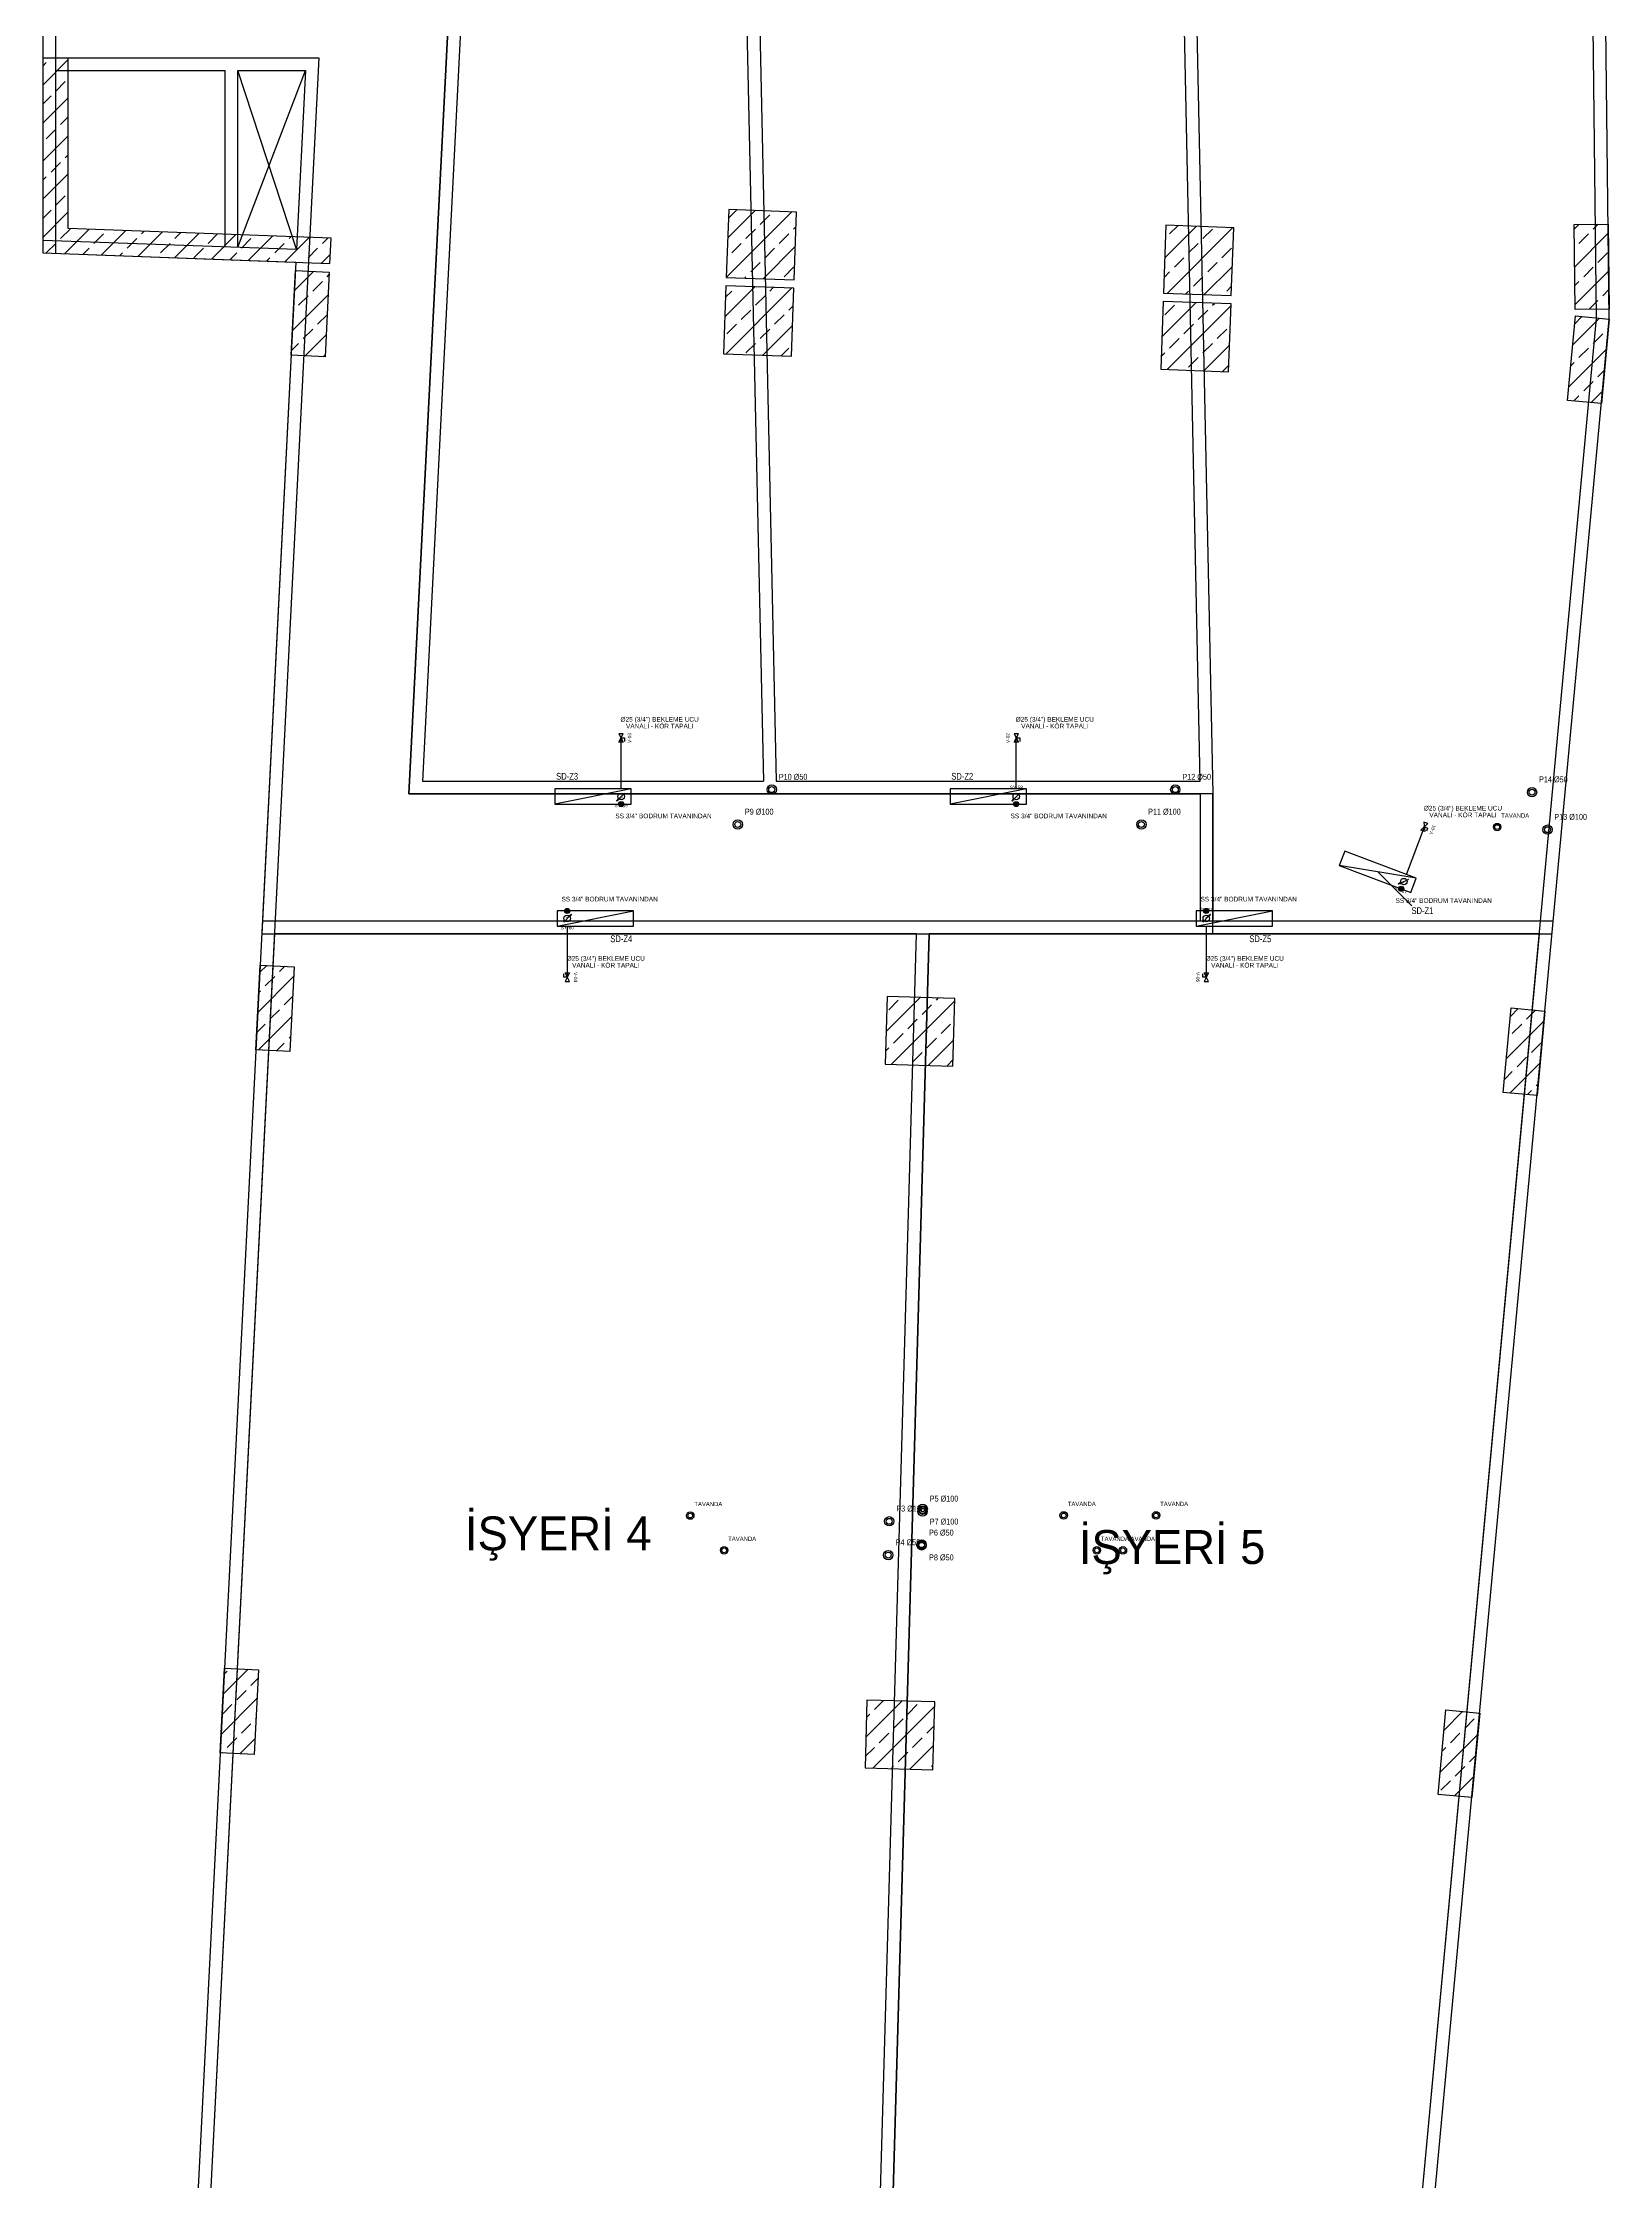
# Model space of a CAD drawing. Header units: centimetres. Extents: x 247996 to 315152, y -468471 to -440326.
# Drawn here: x 252555 to 254402, y -445356 to -442834 of the extents above; entities that cross this region are included whole.
import ezdxf
from ezdxf.enums import TextEntityAlignment as Align

# ---------------------------------------------------------------- set-up
doc = ezdxf.new("R2010")
doc.units = ezdxf.units.CM
doc.linetypes.add('0', pattern=[500, 500])
for name, color, linetype in [('SCOTT-MKDU0', 50, 'Continuous'), ('SCOTT-MTY-PISSU-KOLON', 211, 'Continuous'), ('SCOTT-MTY-PISSU-KOLONNO', 211, 'Continuous'), ('SCOTT-MTY-SAYAC', 3, 'Continuous'), ('SCOTT-MTY-TES-NOT', 1, 'Continuous'), ('SCOTT-MTY-VANA', 1, 'Continuous')]:
    doc.layers.add(name, color=color, linetype=linetype)
for name, color, linetype, lineweight in [('SCOTT-MTY-PISSU-CAP', 211, 'Continuous', 30), ('SCOTT-MTY-SOGUKSU-BORU', 5, '0', 30), ('SCOTT-MTY-TEMIZSU-CAP', 101, 'Continuous', 30)]:
    doc.layers.add(name, color=color, linetype=linetype, lineweight=lineweight)
doc.styles.add('ROTAS', font='arial.ttf')
doc.styles.add('style1', font='AcadEref.ttf')

# ---------------------------------------------------------------- blocks, each defined once
blk = doc.blocks.new('T-DOLAP')
blk.add_line((-45, -9), (45, 9))
blk.add_lwpolyline([(-45, -9), (45, -9), (45, 9), (-45, 9)], close=True)
blk = doc.blocks.new('MTY-SU SAYACI')
at = {"layer": 'SCOTT-MTY-VANA'}
blk.add_hatch(color=256, dxfattribs=at).paths.add_polyline_path([(9.800499987252621, 9.80049998725297), (5.637305480596993, 7.034048038274517), (7.034048038274705, 5.637305480596929)])
for p, q in [((-7.325626253097823, -7.325626253097951), (6.335676759435657, 6.335676759435851)), ((5.637305480596993, 7.034048038274517), (9.800499987252167, 9.800499987252673)), ((7.034048038274705, 5.637305480596929), (5.637305480596993, 7.034048038274517)), ((7.034048038274705, 5.637305480596929), (9.800499987252294, 9.800499987252485))]:
    blk.add_line(p, q, dxfattribs=at)
blk.add_circle((0, 0), 7.000000000005, dxfattribs=at)
blk.add_attdef('CAP', (-2.285634328742455, -1.152700095365943), '', height=2.5, rotation=45.0000000000007, dxfattribs=at)
blk = doc.blocks.new('T-KOLON-T')
blk.add_hatch(color=7).paths.add_polyline_path([(3, 0), (2.77163859753386, 1.148050297095269), (2.121320343559643, 2.121320343559642), (1.14805029709527, 2.77163859753386), (1.83697019872103e-16, 3), (-1.148050297095269, 2.77163859753386), (-2.121320343559642, 2.121320343559643), (-2.77163859753386, 1.14805029709527), (-3, 3.673940397442059e-16), (-2.77163859753386, -1.148050297095269), (-2.121320343559643, -2.121320343559642), (-1.148050297095271, -2.77163859753386), (-5.51091059616309e-16, -3), (1.14805029709527, -2.77163859753386), (2.121320343559642, -2.121320343559643), (2.77163859753386, -1.148050297095271)])
blk.add_circle((0, 0), 3)
blk = doc.blocks.new('MTY-KURESEL VANA')
at = {"layer": 'SCOTT-MTY-VANA'}
for p, q in [((0, -8.881784197001252e-16), (0, 7.999999999999997)), ((0, 7.999999999999997), (8, 7.999999999999997))]:
    blk.add_line(p, q, dxfattribs=at)
blk.add_lwpolyline([(-10, 5), (-10, -4.999999999999999), (10, 5.000000000000001), (10, -4.999999999999999), (-10, 5.000000000000001)], dxfattribs=at)
blk.add_attdef('CAP', (-1.10482303952088, -2.748897084965286), '', height=2.5, dxfattribs=at)
blk = doc.blocks.new('T-KOLON-P')
for radius in [5.5, 3.5]:
    blk.add_circle((0, 0), radius)

msp = doc.modelspace()

# ---------------------------------------------------------------- linework, layer by layer
at = {"layer": 'SCOTT-MKDU0', "color": 8, "ltscale": 0.03}
for p, q in [((252555.0406127142, -440508.1918853399), (252555.0406127142, -443082.0803920597)), ((252555.0406127142, -440508.1918853399), (252555.040605313, -443082.0803917943)), ((252570.0406127142, -440523.2431739101), (252570.0406127142, -443082.0803920597)), ((253335.1314520026, -440525.8547444416), (253404.9452699598, -443704.8398486681)), ((253350.1341142456, -440525.9059547156), (253419.9471237559, -443704.8398486672)), ((253853.1288203101, -440527.6228830664), (253919.5046070828, -443704.8398486681)), ((253868.1295876882, -440527.6740868714), (253934.8179598071, -443719.8398486663)), ((254387.1432463492, -443159.5061630866), (254357.0192711249, -440529.3428689622)), ((254402.1512130979, -443160.1158535134), (254371.8490346105, -440514.3934016757)), ((253038.474075914, -442702.113488362), (252986.8794470307, -443719.8398486663)), ((252986.8794470307, -443719.8398486663), (253038.4740759138, -442702.113488362)), ((253054.2537787647, -442687.1134883629), (253002.6591498815, -443704.8398486681)), ((252585.0406127185, -442852.2667047817), (252555.0406127163, -442852.2667047883)), ((252555.0406127163, -442852.2667047883), (252555.0406127138, -443082.0803920671)), ((252555.0406127159, -442884.1302502172), (252585.0406127178, -442854.1302502154)), ((252570.0406127158, -442852.1134883639), (252880.6770474049, -442852.1134883639)), ((252585.0406127148, -443053.1374963232), (252585.0406127185, -442852.2667047817)), ((252880.6770474049, -442852.1134883639), (252747.0867360243, -445487.2401346078)), ((252555.0406127162, -442861.679619612), (252559.1730637415, -442857.5471685862)), ((252570.0406127158, -442867.1134883639), (252770.040612714, -442867.1134883639)), ((252570.3983838925, -442891.2231290404), (252581.6237040439, -442879.9978088893)), ((252770.0406127126, -443074.7850041108), (252770.040612714, -442867.1134883639)), ((252785.0406127126, -443075.3232086038), (252785.0406127137, -442867.1134883639)), ((252785.0406127137, -442867.1134883639), (252864.897344554, -442867.1134883639)), ((252785.0406127126, -443075.3232086038), (252864.897344554, -442867.1134883639)), ((252854.2161207038, -443077.8052465551), (252785.0406127137, -442867.1134883639)), ((252864.897344554, -442867.1134883639), (252854.2161207038, -443077.8052465551)), ((252555.0406127152, -442906.5809002172), (252564.7857238169, -442896.8357891159)), ((252555.040612715, -442929.0315308234), (252585.0406127169, -442899.0315308215)), ((252576.0110439683, -442930.5117495701), (252585.0406127169, -442921.4821808215)), ((252555.0406127152, -442973.9328114286), (252585.0406127166, -442943.9328114268)), ((252559.1730637414, -442947.3497297967), (252570.3983838927, -442936.1244096456)), ((252564.785723817, -442986.6383503264), (252576.0110439683, -442975.4130301753)), ((252581.623704044, -442969.8003700998), (252585.0406127162, -442966.3834614277)), ((252555.0406127143, -443018.8340920348), (252585.0406127157, -442988.8340920339)), ((252555.0406127148, -442996.3834614286), (252559.1730637414, -442992.2510104019)), ((252555.0406127143, -443041.2847420348), (252564.7857238172, -443031.5396309316)), ((252570.3983838929, -443025.9269708561), (252581.6237040442, -443014.701650705)), ((253363.8517744162, -443030.9741484242), (253360.9906419651, -443110.9229690626)), ((253360.9911353813, -443110.9091814745), (253438.2632028891, -443033.6371139668)), ((253362.6576597525, -443064.3413764982), (253394.9132878791, -443032.0857483715)), ((253363.4909215783, -443041.0574840669), (253373.0087747134, -443031.5396309316)), ((253443.8005950524, -443033.8352808997), (253363.8517744162, -443030.9741484242)), ((252555.0406127134, -443063.7353726409), (252585.0406127148, -443033.73537264)), ((252576.0110439684, -443065.2155913867), (252587.2363641197, -443053.9902712356)), ((252580.6520990757, -443083.0251668839), (252609.6304083214, -443054.0468576381)), ((252894.9754969276, -443064.599274989), (252585.0406127148, -443053.1374963232)), ((252623.9559560499, -443084.6225905156), (252652.9304011736, -443055.6481453914)), ((252667.2598130239, -443086.2200141464), (252696.2303940255, -443057.2494331448)), ((252671.4262652548, -443059.6029313112), (252674.5804069512, -443056.448789615)), ((252710.5636699979, -443087.8174377781), (252739.5303868779, -443058.8507208981)), ((252710.7148857845, -443065.2155913867), (252717.8803998031, -443058.0500773683)), ((253384.2340948643, -443065.2155913867), (253395.4594150156, -443053.9902712356)), ((253401.0720750912, -443048.3776111601), (253412.2973952426, -443037.152291009)), ((253440.3606956209, -443053.9902712356), (253443.1802094867, -443051.1707573699)), ((253440.9394625998, -443113.7841015112), (253443.8005950524, -443033.8352808997)), ((253879.4297010766, -443049.4251615403), (253876.5685686254, -443129.3739821714)), ((253878.0579367342, -443087.7564667806), (253915.1122681468, -443050.7021353681)), ((253959.3785217122, -443052.2862940177), (253879.4297010766, -443049.4251615403)), ((253881.1767873931, -443129.5388967272), (253958.4621831574, -443052.2535009634)), ((253883.760841599, -443059.6029313102), (253893.437320004, -443049.9264529057)), ((253923.0494621285, -443065.2155913867), (253934.2747822798, -443053.9902712356)), ((253956.5173892598, -443132.2351146292), (253959.3785217122, -443052.2862940177)), ((254360.8718584551, -443048.6428006774), (254400.8692351643, -443048.184699836)), ((254362.0171105278, -443148.6362424342), (254360.8718584551, -443048.6428006774)), ((254360.9320155437, -443053.8951940246), (254366.2459599375, -443048.5812496308)), ((254361.4404587792, -443098.2880313944), (254400.9901093421, -443058.7383808315)), ((254383.2875883335, -443053.9902712347), (254388.9567224796, -443048.3211370891)), ((254400.8692351643, -443048.184699836), (254402.014487238, -443148.1781416077)), ((252555.0406127142, -443082.0803920597), (252853.4565733676, -443092.7876461323)), ((252555.0406127138, -443082.0803920671), (252893.4564001565, -443094.5641155427)), ((252555.040605313, -443082.0803917943), (252853.4413460466, -443093.0880116232)), ((252555.5784711012, -443067.0900382165), (252854.2161207038, -443077.8052465551)), ((252559.1730637415, -443082.0535716133), (252570.3983838928, -443070.8282514623)), ((252602.3040369152, -443083.8238790443), (252609.6870044226, -443076.4409115369)), ((252615.2996644982, -443070.8282514613), (252626.5249846496, -443059.6029313102)), ((252645.6078938892, -443085.421302676), (252648.9756249522, -443082.0535716133)), ((252654.5882850278, -443076.4409115378), (252665.8136051791, -443065.2155913867)), ((252693.8769055575, -443082.0535716133), (252705.1022257088, -443070.8282514623)), ((252733.1655260872, -443087.6662316889), (252744.3908462385, -443076.4409115378)), ((252750.0035063142, -443070.8282514623), (252761.1803926546, -443059.6513651217)), ((252753.8675269719, -443089.4148614088), (252782.8303797293, -443060.4520086514)), ((252775.5194648108, -443090.2135735702), (252783.679466768, -443082.0535716133)), ((252789.2921268436, -443076.4409115378), (252800.517446995, -443065.2155913867)), ((252797.1713839461, -443091.0122850405), (252826.1303725819, -443062.0532964047)), ((252828.5807473735, -443082.0535716124), (252839.8060675248, -443070.8282514613)), ((252840.4752409201, -443092.6097086713), (252869.4303654339, -443063.654584158)), ((252845.4187276004, -443065.2155913858), (252847.7803783588, -443062.8539406274)), ((252867.8693679028, -443087.6662316889), (252879.0946880541, -443076.4409115378)), ((252883.7790978941, -443094.207132303), (252893.9922641795, -443083.9939660177)), ((252884.7073481298, -443070.8282514623), (252891.0803712103, -443064.4552283816)), ((252893.4564001565, -443094.5641155427), (252894.9754969276, -443064.599274989)), ((253367.3961146373, -443082.0535716133), (253378.6214347886, -443070.8282514623)), ((253404.327722138, -443112.4738753231), (253442.3469476599, -443074.4546498012)), ((253406.684735167, -443087.6662316889), (253417.9100553183, -443076.4409115378)), ((253423.522715394, -443070.8282514623), (253434.7480355453, -443059.6029313112)), ((253906.2114819015, -443082.0535716133), (253917.4368020528, -443070.8282514623)), ((253945.5001024315, -443087.6662316889), (253956.7254225828, -443076.4409115378)), ((254366.4496081066, -443070.8282514613), (254377.6749282579, -443059.6029313102)), ((254388.9002484094, -443093.2788917644), (254400.1255685607, -443082.0535716133)), ((252853.4565733676, -443092.7876461323), (252666.4625157335, -446781.3262749322)), ((252853.4413460466, -443093.0880116232), (252813.3027156708, -443884.8398486663)), ((252818.8233217853, -443091.810997201), (252822.9680872978, -443087.6662316879)), ((252847.9269697404, -443202.6212521855), (252852.9900650082, -443102.7495090969)), ((252851.8020200165, -443126.1842101811), (252874.1633222084, -443103.8229079887)), ((252852.9900650082, -443102.7495090969), (252892.9387622416, -443104.7747472039)), ((252862.1271787593, -443093.4084208327), (252862.2567078272, -443093.2788917644)), ((252892.9387622416, -443104.7747472039), (252887.8756669732, -443204.6464902869)), ((252890.3200082058, -443110.116871992), (252892.7933252385, -443107.6435549593)), ((253389.8467549401, -443104.5042119155), (253401.0720750914, -443093.2788917644)), ((253429.1353754697, -443110.116871992), (253440.3606956211, -443098.8915518409)), ((253877.2246741889, -443111.0403793257), (253883.7608415989, -443104.5042119155)), ((253889.3735016746, -443098.8915518399), (253900.5988218259, -443087.6662316889)), ((253924.5267024142, -443131.0902623113), (253957.7472246419, -443097.8697400836)), ((253928.6621222045, -443104.5042119155), (253939.8874423558, -443093.2788917644)), ((254361.9489020141, -443142.6808687652), (254401.4985525775, -443103.1312182022)), ((254372.0622681825, -443110.116871991), (254383.2875883338, -443098.8915518399)), ((252849.4041431713, -443173.483367631), (252891.5943873338, -443131.2931234686)), ((252856.6440477518, -443143.7928324452), (252867.8693679032, -443132.5675122941)), ((252873.4820279788, -443126.9548522186), (252884.7073481301, -443115.7295320675)), ((253360.633000407, -443120.9165716328), (253357.7718679555, -443200.8653922619)), ((253359.3246110088, -443157.4769864528), (253394.6670476642, -443122.1345497964)), ((253360.1578728347, -443134.1930940215), (253367.3961146374, -443126.9548522186)), ((253440.5818210429, -443123.7777041074), (253360.633000407, -443120.9165716328)), ((253360.7315669099, -443200.9713111565), (253438.0169626751, -443123.6859153917)), ((253360.9906419651, -443110.9229690626), (253440.9394625998, -443113.7841015112)), ((253382.6527739884, -443111.6981928673), (253384.2340948644, -443110.116871991)), ((253395.4594150156, -443143.7928324461), (253406.6847351669, -443132.567512295)), ((253412.2973952426, -443126.9548522195), (253416.3420145315, -443122.9102329303)), ((253437.7206885904, -443203.7265247189), (253440.5818210429, -443123.7777041074)), ((253876.5685686254, -443129.3739821714), (253956.5173892598, -443132.2351146292)), ((253902.8517542653, -443130.3145798545), (253906.2114819019, -443126.9548522176)), ((253911.8241419775, -443121.3421921421), (253923.0494621288, -443110.116871991)), ((253951.1127625073, -443126.9548522186), (253956.9139620963, -443121.1536526296)), ((254361.6946805063, -443120.4844596673), (254366.4496081068, -443115.7295320666)), ((254394.5129084854, -443132.5675122941), (254401.7527743051, -443125.3276464742)), ((252850.6030810763, -443149.8337991208), (252851.0313876762, -443149.4054925207)), ((252879.0946880545, -443166.2434727483), (252890.3200082058, -443155.0181525972)), ((253378.6214347886, -443160.6308126727), (253389.8467549399, -443149.4054925216)), ((253417.9100553183, -443166.2434727483), (253429.1353754696, -443155.0181525972)), ((253434.7480355453, -443149.4054925216), (253439.8471607427, -443144.3063673245)), ((253876.2109270677, -443139.3675847387), (253873.3497946157, -443219.3164053679)), ((253874.7248879908, -443180.8920767343), (253914.8660279428, -443140.7509367827)), ((253956.1597477034, -443142.2287172143), (253876.2109270677, -443139.3675847387)), ((253878.1481815235, -443155.0181525963), (253889.3735016748, -443143.7928324452)), ((253880.9305471908, -443219.58769814), (253956.0807002703, -443144.43754506)), ((253917.436802053, -443160.6308126727), (253928.6621222043, -443149.4054925216)), ((253934.2747822799, -443143.7928324461), (253936.5409948096, -443141.5266199166)), ((253953.2986152507, -443222.1775378248), (253956.1597477034, -443142.2287172143)), ((254013.0353489484, -447185.5007296454), (254387.1432463492, -443159.5061630866)), ((254353.0703469383, -443255.985914422), (254362.3227967608, -443156.4148735905)), ((254359.1682500648, -443190.3628013188), (254390.4980462575, -443159.0330051266)), ((254361.4681456992, -443165.6122750796), (254369.9562253383, -443157.1241954405)), ((254402.014487238, -443148.1781416077), (254362.0171105278, -443148.6362424342)), ((254362.3227967608, -443156.4148735905), (254402.1512130934, -443160.1158535209)), ((254378.6345018437, -443148.4459189361), (254388.9002484098, -443138.1801723696)), ((254401.3452447606, -443148.1858066235), (254402.0069958125, -443147.5240555721)), ((252862.2567078275, -443183.0814529749), (252873.4820279788, -443171.8561328238)), ((252864.3356835052, -443203.4531079026), (252889.1965104883, -443178.5922809195)), ((253361.7834545617, -443177.4687928993), (253373.008774713, -443166.2434727483)), ((253401.0720750914, -443183.0814529749), (253412.2973952427, -443171.8561328238)), ((253404.0814819319, -443202.5226767397), (253439.0138989167, -443167.5902597558)), ((253883.760841599, -443194.306773126), (253894.9861617503, -443183.0814529749)), ((253900.598821826, -443177.4687928993), (253911.8241419773, -443166.2434727483)), ((253939.8874423556, -443183.0814529758), (253951.1127625069, -443171.8561328247)), ((254026.2568376905, -447205.3357579948), (254402.1512130979, -443160.1158535134)), ((254383.2875883332, -443188.6941130513), (254394.5129084845, -443177.4687929003)), ((254402.1512130934, -443160.1158535209), (254392.8987632719, -443259.6868943514)), ((254400.1255685601, -443171.8561328247), (254401.1560229582, -443170.8256784266)), ((252887.8756669732, -443204.6464902869), (252847.9269697404, -443202.6212521855)), ((252848.2052042307, -443197.1329565717), (252856.6440477518, -443188.6941130504)), ((252885.7030919287, -443204.5363494789), (252887.9975715477, -443202.2418698602)), ((253357.7718679555, -443200.8653922619), (253437.7206885904, -443203.7265247189)), ((253384.2340948644, -443199.9194332015), (253395.4594150157, -443188.6941130504)), ((253425.7564488053, -443203.2983598661), (253434.7480355456, -443194.306773126)), ((253873.8916254457, -443204.1759892793), (253878.1481815234, -443199.9194332015)), ((253906.2114819016, -443216.757413429), (253917.436802053, -443205.532093278)), ((253923.0494621286, -443199.9194332024), (253934.2747822799, -443188.6941130513)), ((253924.2804622128, -443221.1390637232), (253954.4141758978, -443191.0053500382)), ((254354.5684568087, -443239.8638751803), (254398.8561273247, -443195.5762046648)), ((254366.4496081062, -443205.532093278), (254377.6749282575, -443194.3067731269)), ((253873.3497946157, -443219.3164053679), (253953.2986152507, -443222.1775378248)), ((253945.9554290859, -443221.9147468506), (253953.5809133518, -443214.2892625842)), ((254356.8683524429, -443215.1133489411), (254360.8369480306, -443211.1447533535)), ((254372.062268182, -443244.8207138077), (254383.2875883333, -443233.5953936566)), ((254388.900248409, -443227.982733581), (254396.5562297034, -443220.3267522862)), ((254392.8987632719, -443259.6868943514), (254353.0703469383, -443255.985914422)), ((254360.2316198823, -443256.651362107), (254366.4496081063, -443250.4333738832)), ((254380.7734408008, -443258.560171794), (254394.2563340698, -443245.0772785254)), ((253002.6591498814, -443704.8398486681), (253370.0406127141, -443704.8398486672)), ((253370.0406127141, -443704.8398486681), (253404.9452699598, -443704.8398486681)), ((253370.0406127141, -443704.8398486681), (253404.9452699598, -443704.8398486681)), ((253419.947123756, -443704.8398486681), (253420.0406127141, -443704.8398486681)), ((253419.9471237559, -443704.8398486681), (253919.5046070829, -443704.8398486681)), ((253919.5046070828, -443704.8398486663), (253919.8179598071, -443704.8398486663)), ((252986.8794470307, -443719.8398486663), (253919.8179598071, -443719.8398486663)), ((253934.8179598069, -443719.8398486663), (252986.8794470307, -443719.8398486663)), ((253919.8179598071, -443719.8398486663), (253919.8179598069, -443869.8398486672)), ((253934.8179598071, -443719.8398486663), (253934.8179598069, -443869.8398486672)), ((253934.8179598069, -443884.8398486653), (253934.8179598069, -443719.8398486663)), ((252828.321978915, -443884.8398486663), (252747.0867360243, -445487.2401346078)), ((252813.3027156708, -443884.8398486663), (254334.8076125191, -443884.8398486663)), ((252813.3027156708, -443884.8398486663), (253934.8179598069, -443884.8398486653)), ((252814.0631552776, -443869.8398486663), (254336.2014590253, -443869.8398486672)), ((253585.2784569692, -443884.8398486663), (252828.321978915, -443884.8398486663)), ((253495.3485484456, -447024.0762339512), (253585.2784569692, -443884.8398486663)), ((253495.3485484456, -447024.0762339503), (253585.2784569692, -443884.8398486663)), ((253510.2152222712, -447028.711942883), (253600.2853137473, -443884.8398486663)), ((253600.2853137473, -443884.8398486663), (253510.2152222712, -447028.7119428821)), ((254319.7429914458, -443884.8398486663), (253600.2853137473, -443884.8398486663)), ((254013.0353489484, -447185.5007296454), (254319.7429914458, -443884.8398486663)), ((252806.3662617995, -444021.6644000894), (252811.4293570667, -443921.7926570082)), ((252808.5996618117, -443977.609619282), (252850.7899059746, -443935.4193751186)), ((252810.9975386569, -443930.3104618311), (252819.1251954585, -443922.1828050295)), ((252811.4293570667, -443921.7926570082), (252851.3780543007, -443923.8178951133)), ((252817.355427222, -443946.4032232657), (252828.5807473733, -443935.1779031146)), ((252834.193407449, -443929.5652430391), (252840.4926038818, -443923.2660466058)), ((252851.3780543007, -443923.8178951133), (252846.3149590322, -444023.6896381982)), ((252809.7985997167, -443953.9600507708), (252811.7427671464, -443952.0158833413)), ((252839.8060675248, -443968.8538635688), (252849.5909670337, -443959.0689640602)), ((253550.6461281478, -443958.8197009739), (253548.3551151094, -444038.7868896032)), ((253549.4644280206, -444000.0666233635), (253589.5954744829, -443959.9355769007)), ((253630.6133167883, -443961.1107140266), (253550.6461281478, -443958.8197009739)), ((253552.6138971353, -443974.4665236443), (253563.8392172866, -443963.2412034933)), ((253555.4423959485, -444038.9899360405), (253630.5334370413, -443963.8988949487)), ((253608.7404978912, -443963.2412034942), (253611.420840545, -443960.5608608404)), ((253628.3223037508, -444041.07790264), (253630.6133167883, -443961.1107140266)), ((252807.4007228705, -444001.2592082227), (252817.3554272222, -443991.304503871)), ((252809.2975567572, -444021.8130049415), (252848.3920291291, -443982.7185325695)), ((252822.9680872978, -443985.6918437954), (252834.1934074491, -443974.4665236443)), ((253575.0645374372, -443996.9171639474), (253586.2898575885, -443985.6918437963)), ((253591.9025176642, -443980.0791837208), (253603.1278378155, -443968.8538635697)), ((253614.3531579665, -444002.5298240239), (253625.5784781178, -443991.3045038728)), ((254277.2482576599, -444071.9519006608), (254286.5007074852, -443972.3808598312)), ((254280.9717646904, -444031.8810569847), (254325.2594352064, -443987.5933864692)), ((254285.5715579478, -443982.3799831223), (254294.7995290122, -443973.1520120574)), ((254286.5007074852, -443972.3808598312), (254326.3291238167, -443976.0818397671)), ((254287.8723670473, -444002.529824022), (254299.0976871986, -443991.304503871)), ((254304.7103472743, -443985.6918437954), (254315.3413676735, -443975.0608233957)), ((254326.3291238167, -443976.0818397671), (254317.0766739923, -444075.6528806042)), ((252830.6649651788, -444022.8962465197), (252839.8060675248, -444013.755144174)), ((252845.4187276004, -444008.1424840985), (252847.1930901885, -444006.3681215102)), ((253558.2265572103, -444013.755144174), (253569.4518773616, -444002.529824023)), ((253597.5151777395, -444019.3678042505), (253608.7404978908, -444008.1424840994)), ((253599.0931092293, -444040.240503365), (253629.2091002215, -444010.1245123733)), ((254310.3230073497, -444024.980464326), (254321.548327501, -444013.755144175)), ((252846.3149590322, -444023.6896381982), (252806.3662617995, -444021.6644000894)), ((253548.3551151094, -444038.7868896032), (253628.3223037508, -444041.07790264)), ((253548.8022593255, -444023.1794420591), (253552.6138971346, -444019.3678042496)), ((253580.6771975125, -444036.2057844771), (253591.9025176638, -444024.980464326)), ((253620.9184752958, -444040.8657872992), (253628.546931526, -444033.2373310689)), ((254285.074923556, -444072.6791787239), (254320.6596419506, -444037.0944603307)), ((254293.4850271227, -444041.8184445527), (254304.710347274, -444030.5931244016)), ((254278.6718670679, -444056.631604607), (254287.8723670471, -444047.4311046282)), ((254315.9356674253, -444064.2690848548), (254318.3597443282, -444061.8450079521)), ((254317.0766739923, -444075.6528806042), (254277.2482576599, -444071.9519006608)), ((254305.6167622124, -444074.5879900677), (254310.3230073497, -444069.8817449303)), ((252764.3379177944, -444850.691655441), (252769.4010130605, -444750.819912372)), ((252767.8357554241, -444781.6952959595), (252797.2969284178, -444752.2341229662)), ((252769.0346933286, -444758.0457274502), (252772.4541466168, -444754.6262741618)), ((252769.4010130605, -444750.819912372), (252809.349710296, -444752.8451504808)), ((252800.517446995, -444771.4642543893), (252808.8270606484, -444763.1546407359)), ((252809.349710296, -444752.8451504808), (252804.286615028, -444852.7168935647)), ((252765.4378785791, -444828.9944534104), (252807.6281227434, -444786.8042092461)), ((252766.841486541, -444805.1402148426), (252778.0668066923, -444793.9148946915)), ((252783.679466768, -444788.302234616), (252794.9047869193, -444777.0769144649)), ((253526.8772367961, -444788.5004082805), (253524.5862237582, -444868.4675969154)), ((253525.627368156, -444832.1267341243), (253568.073446748, -444789.6806555323)), ((253606.8444254372, -444790.7914213332), (253526.8772367961, -444788.5004082805)), ((253533.9203682087, -444868.7350146769), (253606.6963771765, -444795.9590057096)), ((253535.7759169072, -444799.527554768), (253546.2480995391, -444789.0553721365)), ((253575.0645374371, -444805.1402148444), (253586.2898575884, -444793.9148946934)), ((253604.5534123993, -444870.7586099466), (253606.8444254372, -444790.7914213332)), ((252789.2921268434, -444827.5908551466), (252800.5174469947, -444816.3655349955)), ((252806.1301070704, -444810.75287492), (252806.4291838025, -444810.4537981877)), ((253526.2895362796, -444809.0139353953), (253530.1632568315, -444805.1402148435)), ((253558.2265572101, -444821.978195071), (253569.4518773615, -444810.75287492)), ((253597.5151777395, -444827.5908551466), (253606.0342084802, -444819.0718244061)), ((254200.3285041755, -444899.7304953931), (254209.5809540005, -444800.1594545644)), ((254207.3750725705, -444823.89823879), (254229.2830746583, -444801.9902367022)), ((254209.5809540005, -444800.1594545644), (254249.4093703324, -444803.8604345013)), ((254231.7457662906, -444821.9781950701), (254242.9710864419, -444810.752874919)), ((254249.4093703324, -444803.8604345013), (254240.1569205074, -444903.4314753374)), ((254248.5837465176, -444805.1402148435), (254249.3628454654, -444804.361115896)), ((252772.4541466165, -444844.4288353732), (252783.6794667678, -444833.2035152221)), ((252787.4692897188, -444851.8643228764), (252805.2302458977, -444834.103366697)), ((253524.9651994607, -444855.2395528199), (253535.7759169075, -444844.4288353732)), ((253541.3885769832, -444838.8161752977), (253552.6138971345, -444827.5908551466)), ((253577.57108149, -444869.9855820013), (253605.3720403571, -444842.1846231341)), ((253580.6771975125, -444844.4288353732), (253591.9025176638, -444833.2035152221)), ((254202.7752793135, -444873.3993126525), (254247.0629498299, -444829.1116421361)), ((254205.0751749481, -444848.6487864124), (254209.295125988, -444844.4288353723)), ((254214.9077860637, -444838.8161752967), (254226.133106215, -444827.5908551457)), ((252804.286615028, -444852.7168935647), (252764.3379177944, -444850.691655441)), ((252766.1018997607, -444850.7810822286), (252766.8414865408, -444850.0414954487)), ((253524.5862237582, -444868.4675969154), (253604.5534123993, -444870.7586099466)), ((253555.7457342762, -444869.3602986092), (253558.2265572099, -444866.8794756753)), ((253563.8392172856, -444861.2668155998), (253575.0645374369, -444850.0414954487)), ((253603.1278378157, -444866.8794756753), (253604.7098716613, -444865.2974418298)), ((254220.520446139, -444878.1047958274), (254231.7457662903, -444866.8794756763)), ((254237.3584263659, -444861.2668156007), (254244.7630522082, -444853.8621897584)), ((254240.1569205074, -444903.4314753374), (254200.3285041755, -444899.7304953931)), ((254203.682465912, -444894.942776054), (254214.9077860633, -444883.7174559029)), ((254219.5584691998, -444901.5174033715), (254242.4631565736, -444878.6127159976))]:
    msp.add_line(p, q, dxfattribs=at)
at = {"layer": 'SCOTT-MTY-SAYAC'}
msp.add_line((254129.1936024182, -443811.8591028688), (254169.1936024182, -443851.8591028688), dxfattribs=at)
at = {"layer": 'SCOTT-MTY-SOGUKSU-BORU'}
for points in [[(253237, -443714), (253237, -443654)], [(253703, -443714), (253703, -443654)], [(254163.2551564685, -443814.9912803344), (254184.2764817413, -443758.7942707718)], [(253173.5, -443876), (253173.5, -443936)], [(253927, -443876), (253927, -443936)]]:
    msp.add_lwpolyline(points, dxfattribs=at)

# ---------------------------------------------------------------- block references
at = {"layer": 'SCOTT-MTY-PISSU-KOLON'}
for p in [(253414.6, -443714.9), (253890.5, -443714.9), (254311.1, -443718), (253374.6, -443756), (253850.5, -443756), (254329.4548294633, -443762.1146110714), (253592.5095841119, -444566.0369155757), (253592.5987486347, -444562.922101583), (253553.1335020565, -444577.727306526), (253551.9917893156, -444617.5477097924), (253591.3631745283, -444606.0848236983), (253591.3883108997, -444605.2067264571)]:
    msp.add_blockref('T-KOLON-P', p, dxfattribs=at)
at = {"layer": 'SCOTT-MTY-PISSU-KOLON', "xscale": 0.8, "yscale": 0.8}
for p in [(254270, -443759.1), (253318.5, -444571), (253758.9, -444570.8), (253867.8, -444570.8), (253358.5, -444612), (253798, -444612), (253828.7, -444612)]:
    msp.add_blockref('T-KOLON-P', p, dxfattribs=at)
at = {"layer": 'SCOTT-MTY-SAYAC'}
for p, rotation in [((253204, -443723), 180), ((253670, -443723), 180), ((254129.1936024182, -443811.8591028688), 159.4909442008655)]:
    msp.add_blockref('T-DOLAP', p, dxfattribs=dict(at, rotation=rotation))
ref = msp.add_blockref('MTY-SU SAYACI', (253237, -443723), dxfattribs=dict(at, xscale=0.55, yscale=0.55, rotation=180))
ref.add_attrib('CAP', 'DN20', (253238.2570988808, -443722.3660149475), dxfattribs={"height": 1.375, "rotation": 225.0000000000007})
ref = msp.add_blockref('MTY-SU SAYACI', (253703, -443723), dxfattribs=dict(at, xscale=0.55, yscale=0.55, rotation=180))
ref.add_attrib('CAP', 'DN20', (253704.2570988808, -443722.3660149475), dxfattribs={"height": 1.375, "rotation": 225.0000000000007})
ref = msp.add_blockref('MTY-SU SAYACI', (254160.1019576776, -443823.4208317688), dxfattribs=dict(at, xscale=0.55, yscale=0.55, rotation=159.4909442008655))
ref.add_attrib('CAP', 'DN20', (254161.5014977415, -443823.2674621091), dxfattribs={"height": 1.375, "rotation": 204.4909442008662})
for p in [(253206.5, -443867), (253960, -443867)]:
    msp.add_blockref('T-DOLAP', p, dxfattribs=at)
ref = msp.add_blockref('MTY-SU SAYACI', (253173.5, -443867), dxfattribs=dict(at, xscale=0.55, yscale=0.55))
ref.add_attrib('CAP', 'DN20', (253172.2429011192, -443867.6339850525), dxfattribs={"height": 1.375, "rotation": 45.0000000000007})
ref = msp.add_blockref('MTY-SU SAYACI', (253927, -443867), dxfattribs=dict(at, xscale=0.55, yscale=0.55))
ref.add_attrib('CAP', 'DN20', (253925.7429011192, -443867.6339850525), dxfattribs={"height": 1.375, "rotation": 45.0000000000007})
at = {"layer": 'SCOTT-MTY-SOGUKSU-BORU'}
for p in [(253237, -443732), (253703, -443732), (254156.9487588867, -443831.8503832032), (253173.5, -443858), (253927, -443858)]:
    msp.add_blockref('T-KOLON-T', p, dxfattribs=at)
at = {"layer": 'SCOTT-MTY-VANA', "xscale": 0.5, "yscale": 0.5}
for p, rotation in [((253237, -443654), 270), ((253703, -443654), 270), ((254184.2764817413, -443758.7942707718), 249.4909442008655), ((253173.5, -443936), 90), ((253927, -443936), 90)]:
    msp.add_blockref('MTY-KURESEL VANA', p, dxfattribs=dict(at, rotation=rotation)).add_auto_attribs({'CAP': 'DN20'})

# ---------------------------------------------------------------- texts
at = {"layer": 'SCOTT-MKDU0', "color": 8, "ltscale": 0.03, "style": 'style1'}
for s, p in [('İŞYERİ 4', (253052.8927087549, -444612.0067456009)), ('İŞYERİ 5', (253776.7460934804, -444628.0792375168))]:
    msp.add_text(s, height=40, dxfattribs=at).set_placement(p)
at = {"layer": 'SCOTT-MTY-PISSU-CAP', "style": 'ROTAS', "width": 0.8}
for p in [(254291.3, -443745.475), (253339.8, -444557.375), (253780.2, -444557.175), (253889.1, -444557.175), (253379.8, -444598.375), (253819.3, -444598.375), (253850, -444598.375)]:
    msp.add_text('TAVANDA', height=5, dxfattribs=at).set_placement(p, align=Align.MIDDLE_CENTER)
at = {"layer": 'SCOTT-MTY-PISSU-KOLONNO', "style": 'ROTAS', "width": 0.8}
for s, p in [('P10 Ø50', (253439.82, -443699.825)), ('P12 Ø50', (253915.72, -443699.825)), ('P14 Ø50', (254336.32, -443702.925)), ('P9 Ø100', (253399.82, -443740.925)), ('P11 Ø100', (253877.68, -443740.925)), ('P13 Ø100', (254356.6348294633, -443747.0396110713)), ('P3 Ø100', (253578.3535020565, -444562.652306526)), ('P5 Ø100', (253617.7295841119, -444550.9619155757)), ('P6 Ø50', (253614.6231745283, -444591.0098236983)), ('P7 Ø100', (253617.8187486347, -444577.9971015831)), ('P4 Ø50', (253575.2517893156, -444602.4727097924)), ('P8 Ø50', (253614.6483108997, -444620.2817264571))]:
    msp.add_text(s, height=7, dxfattribs=at).set_placement(p, align=Align.MIDDLE_CENTER)
at = {"layer": 'SCOTT-MTY-SAYAC', "style": 'ROTAS', "width": 0.8}
for s, p in [('SD-Z3', (253173.3, -443699.2)), ('SD-Z2', (253639.3, -443699.2)), ('SD-Z1', (254181.8936024182, -443857.6591028688)), ('SD-Z4', (253237.2, -443890.8)), ('SD-Z5', (253990.7, -443890.8))]:
    msp.add_text(s, height=8, dxfattribs=at).set_placement(p, align=Align.MIDDLE_CENTER)
at = {"layer": 'SCOTT-MTY-TEMIZSU-CAP', "style": 'ROTAS', "width": 0.8}
for p in [(253287, -443745.9875), (253753, -443745.9875), (253223.5, -443844.0125), (253977, -443844.0125), (254206.9487588867, -443845.8378832032)]:
    msp.add_text('SS 3/4" BODRUM TAVANINDAN', height=5.5, dxfattribs=at).set_placement(p, align=Align.MIDDLE_CENTER)
at = {"layer": 'SCOTT-MTY-TES-NOT', "style": 'ROTAS', "width": 0.8}
for s, p in [('Ø25 (3/4") BEKLEME UCU', (253282.38, -443632.0375)), ('VANALI - KÖR TAPALI', (253282.38, -443640.0125000001)), ('Ø25 (3/4") BEKLEME UCU', (253748.38, -443632.0375)), ('VANALI - KÖR TAPALI', (253748.38, -443640.0125000001)), ('Ø25 (3/4") BEKLEME UCU', (254229.6564817413, -443736.8317707718)), ('VANALI - KÖR TAPALI', (254229.6564817413, -443744.8067707719)), ('Ø25 (3/4") BEKLEME UCU', (253218.88, -443914.0375)), ('Ø25 (3/4") BEKLEME UCU', (253972.38, -443914.0375)), ('VANALI - KÖR TAPALI', (253218.88, -443922.0125000001)), ('VANALI - KÖR TAPALI', (253972.38, -443922.0125000001))]:
    msp.add_text(s, height=5.5, dxfattribs=at).set_placement(p, align=Align.MIDDLE_CENTER)
at = {"layer": 'SCOTT-MTY-VANA', "style": 'ROTAS', "width": 0.8}
for s, rotation, p in [('V-03', 90, (253246.9, -443654)), ('V-02', 90, (253693.1, -443654)), ('V-01', 69.4909442008655, (254193.5489883191, -443762.2627894418)), ('SY-57', -20.5090557991345, (254156.3706724417, -443833.3958009661)), ('V-04', -90, (253183.4, -443936)), ('V-05', -90, (253917.1, -443936))]:
    msp.add_text(s, height=4, rotation=rotation, dxfattribs=at).set_placement(p, align=Align.MIDDLE_CENTER)
for s, p in [('SY-58', (253703, -443712.35)), ('SY-59', (253237, -443733.65)), ('SY-61', (253927, -443856.35)), ('SY-60', (253173.5, -443877.65))]:
    msp.add_text(s, height=4, dxfattribs=at).set_placement(p, align=Align.MIDDLE_CENTER)

doc.saveas('drawing.dxf')
